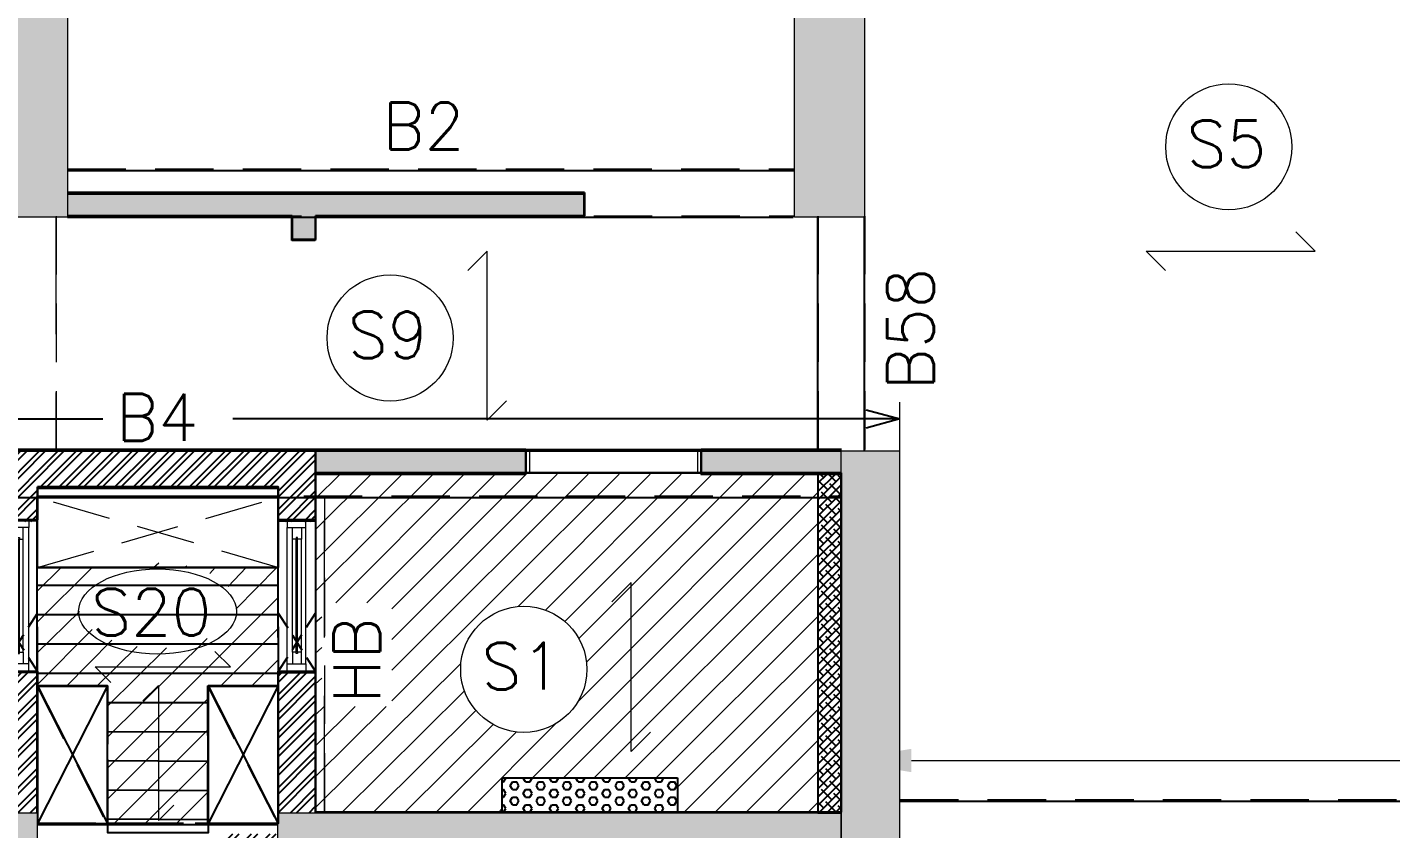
# Model space of a CAD drawing. Header units: millimetres. Extents: x 1181448 to 1317632, y -5734806 to -5633961.
# Drawn here: x 1287948 to 1293780, y -5698325 to -5694894 of the extents above; entities that cross this region are included whole.
import ezdxf

# ---------------------------------------------------------------- set-up
doc = ezdxf.new("R2010")
doc.units = ezdxf.units.MM
doc.header["$LTSCALE"] = 1000
doc.header["$MEASUREMENT"] = 0
for name, pattern in [('1', [0]), ('2BHK-A - BACK$0$HIDDEN', [0.375, 0.25, -0.125]), ('AUDIT_D_120904163729-0', [0]), ('HIDDEN', [0.375, 0.25, -0.125]), ('T 10_TYPICAL ELEVATION$0$AUDIT_D_120904163729-0', [0]), ('T8(T9 IS SIMILAR)$0$$0$HIDDEN', [0.375, 0.25, -0.125]), ('T8(T9 IS SIMILAR)$0$HIDDEN', [0.375, 0.25, -0.125])]:
    doc.linetypes.add(name, pattern=pattern)
doc.layers.get('0').update_dxf_attribs({"linetype": 'AUDIT_D_120904163729-0'})
for name, color, linetype in [('100 MM THK. NON-STRUCTURAL WALL', 134, 'Continuous'), ('100 MM THK. NON-STRUCTURAL WALL FOR LEDGE WALL BELOW WASHBASIN COUNTER', 47, 'Continuous'), ('150 MM THK. BLOCK WORK.', 223, 'Continuous'), ('2BHK-A - BACK$0$A-TOI SUNK 50MM', 8, 'Continuous'), ('2BHK-A - BACK$0$CUT-OUT', 49, 'Continuous'), ('2BHK-A - BACK$0$LEDGE WALL', 5, 'Continuous'), ('A_dim', 1, 'Continuous'), ('S-BEAM', 20, 'Continuous'), ('SCPL-BEAMS NO.', 7, 'Continuous'), ('T 10_TYPICAL ELEVATION$0$A-WALL-FEATURES', 6, 'T 10_TYPICAL ELEVATION$0$AUDIT_D_120904163729-0'), ('T8(T9 IS SIMILAR)$0$S-BEAM', 20, 'T8(T9 IS SIMILAR)$0$$0$HIDDEN'), ('TYPICAL FLOOR ARCH', 251, 'AUDIT_D_120904163729-0')]:
    doc.layers.add(name, color=color, linetype=linetype)
for name, color, linetype, lineweight in [('160 THK. STRUCT WALL', 7, 'Continuous', 15), ('2BHK-A - BACK$0$a-TOI-fixtures', 251, 'Continuous', 0), ('2BHK-A - BACK$0$A-WALL- 160', 6, 'Continuous', 30), ('2BHK-A - BACK$0$Ventilator', 5, 'Continuous', 0), ('S-CUTOUT', 8, 'Continuous', 15), ('S-HATCH', 8, 'Continuous', 9), ('SCPL BEAM', 20, 'Continuous', 13), ('SCPL_DIM', 9, 'Continuous', 5), ('SCPL_SLAB MARK', 72, 'Continuous', 20), ('T8(T9 IS SIMILAR)$0$SCPL BEAM', 191, 'T8(T9 IS SIMILAR)$0$$0$HIDDEN', 13)]:
    doc.layers.add(name, color=color, linetype=linetype, lineweight=lineweight)
doc.layers.add('160MM THK.NON-STRUCTURAL WALLS', color=7, linetype='Continuous', true_color=0xea7b62)
doc.layers.add('WALL - 0.16 thk STRUCTURAL', color=7, linetype='1', true_color=0x24ffc8)
doc.styles.add('ROMANS', font='romans.shx', dxfattribs={"width": 0.85})
doc.styles.add('SCPL', font='romans.shx')
doc.dimstyles.new('SCPL', dxfattribs={"dimscale": 0, "dimtxt": 300, "dimasz": 300, "dimexe": 100, "dimexo": 200, "dimgap": 150, "dimtad": 0, "dimdec": 0, "dimzin": 1, "dimdsep": 46, "dimtxsty": 'SCPL', "dimcen": 150, "dimclrd": 1, "dimclre": 2, "dimclrt": 5, "dimadec": 3, "dimazin": 0, "dimtfac": 1, "dimtdec": 0, "dimtofl": 0, "dimtmove": 2, "dimatfit": 3, "dimfxl": 0, "dimtolj": 1, "dimtzin": 0, "dimlwd": 15, "dimlwe": 13, "dimarcsym": 0})
doc.dimstyles.new('SCPL-DIM-150', dxfattribs={"dimscale": 100, "dimtxt": 2.25, "dimasz": 1.45, "dimexe": 1, "dimexo": 1, "dimgap": 1, "dimtad": 1, "dimdec": 0, "dimzin": 0, "dimdsep": 46, "dimtxsty": 'ROMANS', "dimblk": 'OPEN30', "dimcen": 0.09, "dimclrd": 256, "dimclre": 256, "dimclrt": 7, "dimadec": 0, "dimazin": 0, "dimtfac": 1, "dimtdec": 0, "dimtofl": 0, "dimtmove": 0, "dimatfit": 3, "dimldrblk": 'OPEN30', "dimfxl": 1, "dimtolj": 1, "dimtzin": 0, "dimarcsym": 0})
pattern_1 = [(45.00000000000001, (-1203933.583910257, 5720355.632470995), (-39.77475644174329, 39.7747564417433), []), (45.00000000000001, (-1203907.067405999, 5720355.632470995), (-39.77475644174329, 39.7747564417433), [])]
pattern_2 = [(45, (206689697.0589429, 159341505.5749756), (-66.29126073623883, 66.29126073623884), [])]

# ---------------------------------------------------------------- blocks, each defined once
blk = doc.blocks.new('2BHK-A - BACK$0$V1')
at = {"layer": '2BHK-A - BACK$0$Ventilator'}
for p, q in [((1139453.9029181, -5700057.068097493), (1140103.9029181, -5700057.068097493)), ((1139453.9029181, -5700217.068097493), (1140103.9029181, -5700217.068097493))]:
    blk.add_line(p, q, dxfattribs=at)
at = {"layer": '2BHK-A - BACK$0$Ventilator', "color": 8}
for p, q in [((1139486.9029181, -5700094.568097493), (1140070.9029181, -5700094.568097493)), ((1139536.9029181, -5700118.318097493), (1140020.9029181, -5700118.318097493)), ((1139486.9029181, -5700174.568097493), (1140070.9029181, -5700174.568097493)), ((1139536.9029181, -5700155.818097493), (1140020.9029181, -5700155.818097493))]:
    blk.add_line(p, q, dxfattribs=at)
at = {"layer": '2BHK-A - BACK$0$Ventilator', "color": 5}
for p, q in [((1139536.9029181, -5700134.068097493), (1140020.9029181, -5700134.068097493)), ((1139536.9029181, -5700140.068097493), (1140020.9029181, -5700140.068097493))]:
    blk.add_line(p, q, dxfattribs=at)
at = {"layer": '2BHK-A - BACK$0$Ventilator', "color": 4}
for points in [[(1139453.9029181, -5700094.568097493), (1139486.9029181, -5700094.568097493), (1139486.9029181, -5700174.568097493), (1139453.9029181, -5700174.568097493)], [(1139536.9029181, -5700134.068097493), (1139536.9029181, -5700118.318097493), (1139486.9029181, -5700118.318097493), (1139486.9029181, -5700155.818097493), (1139536.9029181, -5700155.818097493), (1139536.9029181, -5700140.068097493), (1139530.9029181, -5700140.068097493), (1139530.9029181, -5700134.068097493)], [(1140020.9029181, -5700134.068097493), (1140020.9029181, -5700118.318097493), (1140070.9029181, -5700118.318097493), (1140070.9029181, -5700155.818097493), (1140020.9029181, -5700155.818097493), (1140020.9029181, -5700140.068097493), (1140026.9029181, -5700140.068097493), (1140026.9029181, -5700134.068097493)], [(1140103.9029181, -5700094.568097493), (1140070.9029181, -5700094.568097493), (1140070.9029181, -5700174.568097493), (1140103.9029181, -5700174.568097493)]]:
    blk.add_lwpolyline(points, close=True, dxfattribs=at)
blk = doc.blocks.new('GGS')
at = {"layer": '2BHK-A - BACK$0$CUT-OUT', "linetype": 'ByBlock'}
h = blk.add_hatch(dxfattribs=at)
h.set_pattern_fill('ANSI31', color=8, scale=1000, angle=135)
h.set_pattern_definition([(180, (-207774032.036375, -153589283.0669458), (-2.131628207280301e-14, -125), [])])
h.paths.add_polyline_path([(-206574781.418387, -159296087.628089), (-206573751.5159136, -159296087.628089), (-206573750.5406404, -159296593.5370056), (-206574049.7394301, -159296593.5370056), (-206574049.7394305, -159297223.1114444), (-206574479.6424771, -159297223.1114444), (-206574480.4436105, -159296593.5370027), (-206574779.6424879, -159296593.5370056)])
at = {"color": 8, "linetype": '2BHK-A - BACK$0$HIDDEN', "ltscale": 0.3}
for p, q in [((-206574939.8621635, -159296282.9310749, 0.6104387995018037), (-206574779.8621635, -159296532.9310749)), ((-206574939.8621635, -159296533.0330442), (-206574779.8621635, -159296282.9310749, 0.6104387995018037)), ((-206573749.9596901, -159296282.9310749, 0.6104387995018037), (-206573589.9596901, -159296532.9310749)), ((-206573749.9596901, -159296533.0330442), (-206573589.9596901, -159296282.9310749, 0.6104387995018037))]:
    blk.add_line(p, q, dxfattribs=at)
at = {"layer": '2BHK-A - BACK$0$A-TOI SUNK 50MM', "color": 8}
for p, q in [((-206572690.2324275, -159295582.9305844), (-206571940.2324275, -159295582.9305844)), ((-206572690.2324275, -159295682.9305844), (-206571940.2324275, -159295682.9305844))]:
    blk.add_line(p, q, dxfattribs=at)
blk.add_lwpolyline([(-206571340.2093242, -159295682.9305844), (-206573589.9596901, -159295682.9305844), (-206573589.9596901, -159297133.3812493), (-206571339.7718751, -159297133.3812493)], close=True, dxfattribs=at)
at = {"layer": '2BHK-A - BACK$0$a-TOI-fixtures', "color": 8, "elevation": 0.6104387995018037}
for points in [[(-206572690.2324275, -159295682.9305844), (-206572690.2324275, -159295582.9305844), (-206572675.2324275, -159295582.9305844), (-206572675.2324275, -159295682.9305844)], [(-206571955.2324275, -159295682.9305844), (-206571955.2324275, -159295582.9305844), (-206571940.2324275, -159295582.9305844), (-206571940.2324275, -159295682.9305844)]]:
    blk.add_lwpolyline(points, close=True, dxfattribs=at)
at = {"layer": '2BHK-A - BACK$0$A-WALL- 160', "color": 8, "linetype": 'ByBlock'}
for p, q in [((-206574649.4225277, -159294482.9311752), (-206572439.8762209, -159294482.9305844)), ((-206572439.8762209, -159294582.9305844), (-206572439.8762209, -159294482.9305844)), ((-206574649.4213476, -159294582.9311752), (-206573689.9596901, -159294582.9305844)), ((-206573689.9596901, -159294682.9305844), (-206573689.9596901, -159294582.9305844)), ((-206573589.9596901, -159294582.9305844), (-206572439.8762209, -159294582.9305844)), ((-206573589.9596901, -159294582.9305844), (-206573589.9596901, -159294682.9305844)), ((-206573589.9596901, -159294682.9305844), (-206573689.9596901, -159294682.9305844)), ((-206574939.8621635, -159295582.9305844), (-206573589.9596901, -159295582.9305844)), ((-206573749.9596901, -159295582.9305844), (-206572690.2324275, -159295582.9305844)), ((-206573589.9596901, -159295582.9305844), (-206573589.9596901, -159295882.9310749)), ((-206572690.2324275, -159295582.9305844), (-206572690.2324275, -159295682.9305844)), ((-206571940.2324275, -159295582.9305844), (-206571340.2091304, -159295582.9305844)), ((-206571940.2324275, -159295582.9305844), (-206571940.2324275, -159295682.9305844)), ((-206573589.9596901, -159295682.9305844), (-206572690.2324275, -159295682.9305844)), ((-206571940.2324275, -159295682.9305844), (-206571340.2106813, -159295682.9305844)), ((-206574779.8621635, -159295742.9305844), (-206574779.8621635, -159295882.9310749)), ((-206574779.8621635, -159295742.9305844), (-206573749.9596901, -159295742.9305844)), ((-206573749.9596901, -159295742.9305844), (-206573749.9596901, -159295882.9310749)), ((-206574779.8621635, -159295882.9310749), (-206574939.8621635, -159295882.9310749)), ((-206573749.9596901, -159295882.9310749), (-206573589.9596901, -159295882.9310749)), ((-206574779.8621635, -159296532.9310749), (-206574939.8621635, -159296532.9310749)), ((-206574779.8621635, -159296532.9310749), (-206574779.8615786, -159297132.9006745)), ((-206573749.9596901, -159296532.9310749), (-206573589.9596901, -159296532.9310749)), ((-206573749.9596901, -159296532.9310749), (-206573749.9591052, -159297132.9827732)), ((-206573589.9596901, -159296532.9310749), (-206573589.9591052, -159297132.9798238))]:
    blk.add_line(p, q, dxfattribs=at)
at = {"layer": '2BHK-A - BACK$0$CUT-OUT', "color": 8}
for p, q in [((-206574779.6425833, -159295782.4852803), (-206573749.7400144, -159295782.4877656)), ((-206574049.6547612, -159297182.9301992, 1.294489900648925), (-206573749.9917158, -159297182.9301992))]:
    blk.add_line(p, q, dxfattribs=at)
blk.add_lwpolyline([(-206574779.8621635, -159295742.9305845), (-206573749.7400144, -159295742.9305845), (-206573749.9855229, -159296087.628089), (-206574780.107672, -159296087.628089)], close=True, dxfattribs=at)
at = {"layer": '2BHK-A - BACK$0$CUT-OUT', "color": 8, "elevation": 0.6472449503244625}
for points in [[(-206574781.418387, -159296087.628089), (-206573751.5159136, -159296087.628089), (-206573750.5406404, -159296593.5370056), (-206574049.7394301, -159296593.5370056), (-206574049.7394305, -159297223.1114444), (-206574479.6424771, -159297223.1114444), (-206574480.4436105, -159296593.5370027), (-206574779.6424879, -159296593.5370056)], [(-206574480.4436105, -159296593.5370056), (-206574779.6424879, -159296593.5370056), (-206574779.6424879, -159297182.9301992), (-206574480.4436105, -159297182.9301992)], [(-206574049.7594982, -159296593.5382055), (-206573749.9591052, -159296593.5382055), (-206573749.9591052, -159297182.9301992), (-206574049.7594982, -159297182.9301992)]]:
    blk.add_lwpolyline(points, close=True, dxfattribs=at)
at = {"layer": '2BHK-A - BACK$0$CUT-OUT', "color": 8}
for points, elevation in [([(-206574480.4436122, -159296593.5370065), (-206574779.8941893, -159297182.9301992)], 0.6472449503244625), ([(-206574779.6424879, -159296593.5368916), (-206574480.5282916, -159297182.9301992)], 0.6472449503244625), ([(-206574049.7394406, -159296593.5367321), (-206573750.6252444, -159297182.9301992)], 1.294489900648925), ([(-206573750.540565, -159296593.5368469), (-206574049.6547612, -159297182.9301992)], 1.294489900648925)]:
    blk.add_lwpolyline(points, dxfattribs=dict(at, elevation=elevation))
at = {"layer": '2BHK-A - BACK$0$LEDGE WALL', "color": 8, "linetype": '2BHK-A - BACK$0$HIDDEN', "ltscale": 0.5}
blk.add_line((-206571439.7718751, -159297133.3812493), (-206571439.7718751, -159295682.9305844), dxfattribs=at)
at = {"layer": 'T8(T9 IS SIMILAR)$0$S-BEAM', "color": 8}
for p, q in [((-206574651.8464488, -159294383.1325487), (-206571540.4877428, -159294383.1484384)), ((-206574650.3601025, -159294583.1325487), (-206571545.3488787, -159294583.1318479, -0.5074626234732182)), ((-206571440.2517975, -159295582.4940005, 0.07161335200005503), (-206571440.2532894, -159294583.1039887)), ((-206571240.2517975, -159295582.4937036, 0.07161335200005503), (-206571240.2532894, -159294583.1036919)), ((-206577390.3214488, -159295582.4789803), (-206571340.8216736, -159295582.4926844)), ((-206577390.3219315, -159295782.4789803), (-206571340.8247754, -159295782.4935786)), ((-206574779.6424879, -159296087.628089), (-206573750.450707, -159296087.628089)), ((-206574779.6424879, -159296593.5370065, 0.6472449503244626), (-206574480.4436105, -159296593.5370065, 0.6472449503244626)), ((-206574480.4436105, -159296593.5370065), (-206574480.4436105, -159297182.2245755)), ((-206574050.541137, -159297182.2245755), (-206574050.541137, -159296593.5370065)), ((-206574050.541137, -159296593.5370065, 0.6472449503244626), (-206573750.450707, -159296593.5370065, 0.6472449503244626)), ((-206571090.5122406, -159297082.2233231), (-206564429.5919375, -159297082.2233231)), ((-206574780.346611, -159297182.2251793), (-206573750.5726359, -159297182.2231061)), ((-206574480.4436105, -159297182.2245755), (-206574050.541137, -159297182.2245755))]:
    blk.add_line(p, q, dxfattribs=at)
at = {"layer": 'T8(T9 IS SIMILAR)$0$SCPL BEAM', "color": 8, "linetype": 'T8(T9 IS SIMILAR)$0$HIDDEN'}
for p, q in [((-206574700.3626368, -159294583.1091161, -0.09401440865975698), (-206574700.3641205, -159295582.7633187, -0.09401440865975698)), ((-206574780.4747066, -159297132.1685789), (-206574780.3518757, -159295782.4855587)), ((-206573750.4535775, -159297132.2506763), (-206573750.4501755, -159295782.4881546)), ((-206573550.4535775, -159297132.2511804), (-206573550.4501755, -159295782.4886587))]:
    blk.add_line(p, q, dxfattribs=at)
at = {"layer": '2BHK-A - BACK$0$A-WALL- 160', "color": 8, "linetype": 'ByBlock', "xscale": -1, "rotation": 270}
blk.add_blockref('2BHK-A - BACK$0$V1', (-200874722.794066, -160435986.833993), dxfattribs=at)
at = {"layer": '2BHK-A - BACK$0$A-WALL- 160', "color": 8, "linetype": 'ByBlock', "rotation": 90}
blk.add_blockref('2BHK-A - BACK$0$V1', (-212273807.0277876, -160435986.833993), dxfattribs=at)
blk = doc.blocks.new('A$C5F94338C')
at = {"layer": 'WALL - 0.16 thk STRUCTURAL', "true_color": 0x1f57ff}
h = blk.add_hatch(color=160, dxfattribs=at)
h.dxf.hatch_style = 1
h.paths.add_polyline_path([(14550.04811721062, 21710.00055604056), (14300.04814829445, 21710.00003652647), (14300.04814829445, 25919.51431696489), (14550.04814829445, 25919.51431696489)])
at = {"layer": 'WALL - 0.16 thk STRUCTURAL'}
h = blk.add_hatch(color=256, dxfattribs=at)
h.dxf.hatch_style = 1
h.paths.add_polyline_path([(17960.0481449475, 21710.00003652647), (17659.99154461524, 21709.99951689318), (17660.01304240129, 25919.49976431206), (17960.01304240129, 25919.49976431206)])
at = {"layer": 'WALL - 0.16 thk STRUCTURAL', "true_color": 0x1f57ff}
h = blk.add_hatch(color=160, dxfattribs=at)
h.dxf.hatch_style = 1
h.paths.add_polyline_path([(18109.468974452, 18910.03457503393), (17859.41237411974, 18910.03405551985), (17859.44028536556, 20709.73863225058), (18109.44028542517, 20709.73863225058)])
h = blk.add_hatch(color=160, dxfattribs=at)
h.dxf.hatch_style = 1
h.paths.add_polyline_path([(14420.17484441958, 19160.02363448218), (14420.17536393367, 18909.96703403071), (11810.17546549998, 18909.99310152605), (11810.17546549998, 19159.99310164526)])
h = blk.add_hatch(color=160, dxfattribs=at)
h.dxf.hatch_style = 1
h.paths.add_polyline_path([(17859.41625095485, 19160.01016839221), (17859.41237328527, 18909.95268880203), (15449.68972576736, 18909.98063902929), (15449.68972576736, 19159.98063891008)])
at = {"layer": '160 THK. STRUCT WALL'}
for points in [[(14550.04811721062, 21710.00055604056), (14300.04814829445, 21710.00003652647), (14300.04814829445, 25919.51431696489), (14550.04814829445, 25919.51431696489)], [(17960.0481449475, 21710.00003652647), (17659.99154461524, 21709.99951689318), (17660.01304240129, 25919.49976431206), (17960.01304240129, 25919.49976431206)], [(18109.468974452, 18910.03457503393), (17859.41237411974, 18910.03405551985), (17859.44028536556, 20709.73863225058), (18109.44028542517, 20709.73863225058)], [(14420.17484441958, 19160.02363448218), (14420.17536393367, 18909.96703403071), (11810.17546549998, 18909.99310152605), (11810.17546549998, 19159.99310164526)], [(17859.41625095485, 19160.01016839221), (17859.41237328527, 18909.95268880203), (15449.68972576736, 18909.98063902929), (15449.68972576736, 19159.98063891008)]]:
    blk.add_lwpolyline(points, close=True, dxfattribs=at)
blk = doc.blocks.new('HS')
at = {"linetype": 'Continuous'}
for p, q in [((9.277298414872346, 0), (7.155978071313255, 2.121320343559318)), ((-9.277298414872346, 0), (9.277298414872346, 0)), ((-9.277298414872346, 0), (-7.155978071312347, -2.121320343559318))]:
    blk.add_line(p, q, dxfattribs=at)
blk = doc.blocks.new('One WAy')
at = {"xscale": -38.94666666665216, "yscale": 38.94666666665216, "zscale": 38.94666666665216, "rotation": 270}
blk.add_blockref('HS', (0, 0), dxfattribs=at)
blk = doc.blocks.new('*D111')
at = {"layer": 'T 10_TYPICAL ELEVATION$0$A-WALL-FEATURES', "color": 1, "lineweight": 15, "transparency": 16777216}
for p, q in [((-206690638.6278394, -159328776.0210487), (-206688538.5632933, -159328776.0210487)), ((-206684078.549582, -159328776.0210487), (-206687638.5632933, -159328776.0210487))]:
    blk.add_line(p, q, dxfattribs=at)
at = {"layer": 'T 10_TYPICAL ELEVATION$0$A-WALL-FEATURES', "color": 2, "lineweight": 13, "transparency": 16777216}
for p, q in [((-206690938.6278394, -159328925.9110802), (-206690938.6278394, -159328876.0210487)), ((-206683778.549582, -159328926.0376376), (-206683778.549582, -159328876.0210487))]:
    blk.add_line(p, q, dxfattribs=at)
at = {"layer": 'T 10_TYPICAL ELEVATION$0$A-WALL-FEATURES', "color": 1, "transparency": 16777216}
for points in [[(-206690638.6278394, -159328726.0210487), (-206690638.6278394, -159328826.0210487), (-206690938.6278394, -159328776.0210487)], [(-206684078.549582, -159328726.0210487), (-206684078.549582, -159328826.0210487), (-206683778.549582, -159328776.0210487)]]:
    blk.add_solid(points, dxfattribs=at)
at = {"layer": 'T 10_TYPICAL ELEVATION$0$A-WALL-FEATURES', "color": 5, "transparency": 16777216, "insert": (-206688088.5632933, -159328776.0210487), "char_height": 300, "attachment_point": 5, "style": 'SCPL'}
blk.add_mtext('\\A1;  ', dxfattribs=at)
blk = doc.blocks.new('_Open30')
at = {"color": 0, "linetype": 'ByBlock', "lineweight": -2}
for p, q in [((-1, 0.26794919), (0, 0)), ((0, 0), (-1, -0.26794919)), ((0, 0), (-1, 0))]:
    blk.add_line(p, q, dxfattribs=at)
blk = doc.blocks.new('A$C73fda794')
at = {"layer": '100 MM THK. NON-STRUCTURAL WALL', "linetype": 'ByBlock'}
h = blk.add_hatch(dxfattribs=at)
h.set_pattern_fill('ZIGZAG', color=256, scale=250)
h.set_pattern_definition([(9.213864076586625e-15, (-1203933.803585917, 5720356.083135813), (31.25, 31.25), [31.25, -31.25]), (90, (-1203902.553585917, 5720356.083135813), (-31.25, 31.25), [31.25, -31.25])])
h.paths.add_polyline_path([(-7291.435375720263, 14055.76883235574), (-5591.409698784351, 14055.76883235574), (-5591.409698784351, 13955.76883235574), (-7291.435375720263, 13955.76883235574)])
h.paths.add_polyline_path([(-4550.968882858753, 15055.7682415545), (-4550.968909591436, 15155.7682415545), (-2341.423756122589, 15155.76883235574), (-2341.423756152391, 15055.76857256889), (-3491.507225364447, 15055.76883235574), (-3491.507225364447, 14955.76883235574), (-3591.507225364447, 14955.76883235574), (-3591.507286936045, 15055.76883235574)])
h.paths.add_polyline_path([(-3491.507225364447, 13955.76883235574), (-2591.779962807894, 13955.76883235574), (-2591.779962807894, 14055.76883235574), (-3491.507225364447, 14055.76883235574)])
h.paths.add_polyline_path([(-1841.779962807894, 14055.76883235574), (-1241.758216559887, 14055.76883235574), (-1241.758216559887, 13955.76883235574), (-1841.779962807894, 13955.76883235574)])
h.paths.add_polyline_path([(958.5177749097347, 11606.08346825838), (1058.517774909735, 11606.08346825838), (1058.517774909735, 12355.76963078976), (958.5177749097347, 12355.76963078976)])
h.paths.add_polyline_path([(958.5177749097347, 10706.08346825838), (1058.517774909735, 10706.08346825838), (1058.517774909735, 9806.174300342798), (958.5177749097347, 9806.174300342798)])
h.paths.add_polyline_path([(-3791.573993712664, 11755.08346825838), (-3676.539758980274, 11755.08354911208), (-3676.505422621965, 11655.08347386122), (-3891.608626008034, 11655.08346825838), (-3891.572514683008, 12255.76846954226), (-3791.57251483202, 12255.76996871829)])
h.paths.add_polyline_path([(-1141.514835774899, 19165.76883235574), (-506.482225060463, 19165.76883235574), (-506.482225060463, 19265.76883235574), (-1141.514835774899, 19265.76883235574)])
at = {"layer": '100 MM THK. NON-STRUCTURAL WALL FOR LEDGE WALL BELOW WASHBASIN COUNTER'}
h = blk.add_hatch(dxfattribs=at)
h.set_pattern_fill('ANSI38', color=256, scale=200)
h.set_pattern_definition([(45, (-19851.51455706358, -9013.513251274824), (-17.67766952966369, 17.67766952966369), []), (135, (-19851.51455706358, -9013.513251274824), (-53.03300858899106, 17.67766952966369), [62.5, -37.5])])
h.paths.add_polyline_path([(-1241.758216559887, 13955.76883235574), (-1341.319410353899, 13955.76883235574), (-1341.319410353899, 12505.31816753745), (-1241.758216559887, 12505.31816753745)])
at = {"layer": '150 MM THK. BLOCK WORK.', "linetype": 'ByBlock'}
h = blk.add_hatch(dxfattribs=at)
h.set_pattern_fill('HEX', color=256, scale=150)
h.set_pattern_definition([(9.213864076586625e-15, (-1203933.583910257, 5720355.632470995), (0, 32.47595264191645), [18.75, -37.5]), (119.9999999999999, (-1203933.583910257, 5720355.632470995), (-28.125, -16.23797632095822), [18.74999999999994, -37.49999999999988]), (59.99999999999999, (-1203914.833910257, 5720355.632470995), (-28.125, 16.23797632095823), [18.75, -37.5])])
h.paths.add_polyline_path([(-2141.507836699486, 12505.32021927834), (-1941.508090853691, 12505.31611579657), (-1941.5063598454, 12656.05359977484), (-2691.506638973951, 12656.05352059007), (-2691.506641894579, 12505.76423600316), (-2141.507848680019, 12505.76667782664)])
at = {"layer": '160MM THK.NON-STRUCTURAL WALLS', "linetype": 'ByBlock'}
h = blk.add_hatch(dxfattribs=at)
h.set_pattern_fill('ANSI32', color=256, scale=150)
h.set_pattern_definition([(45.00000000000001, (-1203933.616520941, 5720353.082844198), (-39.77475644174329, 39.7747564417433), []), (45.00000000000001, (-1203907.100016683, 5720353.082844198), (-39.77475644174329, 39.7747564417433), [])])
h.paths.add_polyline_path([(-3651.539251118898, 12255.76921761036), (-3891.605125367641, 12256.06813716888), (-3891.605125367641, 12416.06813716888), (-3651.539251118898, 12416.06813716888)])
h.paths.add_polyline_path([(-4841.442309498787, 13753.21871513128), (-4841.442309498787, 14053.2192055285), (-3491.53983604908, 14053.2192055285), (-3491.53983604908, 13753.21871513128), (-3651.53983604908, 13753.21871513128), (-3651.53983604908, 13893.2192055285), (-4681.442309498787, 13893.2192055285), (-4681.442309498787, 13753.21871513128)])
h = blk.add_hatch(dxfattribs=at)
h.set_pattern_fill('ANSI32', color=256, scale=150)
h.set_pattern_definition(pattern_1)
h.paths.add_polyline_path([(-4681.409698784351, 13105.76834192872), (-4841.409698784351, 13105.76834192872), (-4841.409698784351, 12505.76921761036), (-4681.409698784351, 12505.76921761036)])
h = blk.add_hatch(dxfattribs=at)
h.set_pattern_fill('ANSI32', color=256, scale=150)
h.set_pattern_definition(pattern_1)
h.paths.add_polyline_path([(-3651.507225364447, 13105.76834192872), (-3491.50664049387, 13105.76834192872), (-3491.50664049387, 12505.76921761036), (-3651.507225364447, 12505.76921761036)])
at = {"layer": 'S-HATCH'}
h = blk.add_hatch(dxfattribs=at)
h.set_pattern_fill('ANSI31', color=256, scale=750)
h.set_pattern_definition(pattern_2)
edge = h.paths.add_edge_path(flags=16)
edge.add_arc((-2599.699093431234, 13119.97743552923), 269.8868610858917, 0, 360)
h.paths.add_polyline_path([(-2802.081900686026, 12983.38281616569), (-2435.415234029293, 12983.38281616569), (-2435.415234029293, 13283.38281616569), (-2802.081900686026, 13283.38281616569)], flags=0)
h.paths.add_polyline_path([(-3164.084828436375, 12961.01122778654), (-3164.084828436375, 13403.8683706522), (-3464.084828436375, 13403.8683706522), (-3464.084828436375, 12961.01122778654)], flags=16)
h.paths.add_polyline_path([(-1941.505846649408, 12656.05359977484), (-1941.508594721556, 12505.82603052258), (-1341.319410383701, 12505.57209903002), (-1341.319410324097, 13955.51490086317), (-3491.507225304842, 13955.51490083337), (-3491.507225364447, 12505.57209900022), (-2691.506640434265, 12505.82603052258), (-2691.506640434265, 12656.05352056026)])
h = blk.add_hatch(dxfattribs=at)
h.set_pattern_fill('ANSI31', color=256, scale=750)
h.set_pattern_definition(pattern_2)
h.paths.add_polyline_path([(-3951.132125467062, 13045.16121125221), (-3651.681548446417, 13045.16121125221), (-3651.507166624069, 13045.50453594327), (-3651.507225364447, 13105.76834192872), (-3651.723737716675, 13555.76614698768), (-4681.193186402321, 13555.76602685452), (-4681.409698784351, 13755.76834192872), (-4681.412737518549, 13105.76834192872), (-4681.409698784351, 13105.76834192872), (-4681.409639686346, 13045.16241031885), (-4381.991147518158, 13045.16241031885), (-4381.991147518158, 12455.74835023284), (-3951.132125467062, 12455.74921768904)])
h.paths.add_polyline_path([(-4011.7548584342, 13231.14500510693), (-4026.208023577929, 13227.35024303198), (-4040.978887856007, 13223.93148171902), (-4056.033988714218, 13220.896466434), (-4071.339222252369, 13218.25207167864), (-4086.859916239977, 13216.00428798795), (-4102.560911625624, 13214.15820780396), (-4118.406643360853, 13212.71801236272), (-4134.36121314764, 13211.6869648695), (-4150.388476610184, 13211.06740066409), (-4166.452132225037, 13210.86072310805), (-4182.515786468983, 13211.06740060449), (-4198.543052732944, 13211.6869648695), (-4214.497621119022, 13212.71801254153), (-4230.343352556229, 13214.15820780396), (-4246.044349074364, 13216.00428810716), (-4261.565042704344, 13218.25207161903), (-4276.87027695775, 13220.8964663744), (-4291.925376832485, 13223.93148171902), (-4306.696240872145, 13227.35024261475), (-4321.149405837059, 13231.14500513673), (-4335.252131015062, 13235.30717104673), (-4348.972470194101, 13239.82731366158), (-4362.279344677925, 13244.69519305229), (-4375.142605304718, 13249.89978024364), (-4387.533115595579, 13255.42928776145), (-4399.422805398703, 13261.27118787169), (-4410.784742683172, 13267.41224578023), (-4421.593187749386, 13273.83855256438), (-4431.823655903339, 13280.53554850817), (-4441.452973097563, 13287.48806470633), (-4450.459324628115, 13294.68034893274), (-4458.822307765484, 13302.09611010551), (-4466.522979050875, 13309.71854913235), (-4473.54389333725, 13317.53039953113), (-4479.869145601988, 13325.51396167278), (-4485.484408199787, 13333.65115359426), (-4490.376959532499, 13341.92353960872), (-4494.535716563463, 13350.31238177419), (-4497.951259374619, 13358.79867616296), (-4500.615849941969, 13367.36319905519), (-4502.523452311754, 13375.98654779792), (-4503.669744879007, 13384.64918857813), (-4504.052131205797, 13393.331497401), (-4503.66974490881, 13402.01380684972), (-4502.523452311754, 13410.67644715309), (-4500.61584982276, 13419.29979678988), (-4497.951259374619, 13427.86431890726), (-4494.535716831684, 13436.35061311722), (-4490.376959174871, 13444.73945558071), (-4485.484407663345, 13453.01184225082), (-4479.869145303965, 13461.1490341723), (-4473.543892800808, 13469.13259717822), (-4466.522979199886, 13476.94444569945), (-4458.822307795286, 13484.5668849051), (-4450.459324270487, 13491.98264628649), (-4441.452973216772, 13499.17493101954), (-4431.823656469584, 13506.12744656205), (-4421.593187510967, 13512.82444325089), (-4410.784742772579, 13519.25074952841), (-4399.422806113958, 13525.3918081522), (-4387.533116042614, 13531.23370748758), (-4375.142605543137, 13536.76321473718), (-4362.279344260693, 13541.96780273318), (-4348.972472518682, 13546.83568120003), (-4335.252132326365, 13551.35582378507), (-4321.14940688014, 13555.51799017191), (-4306.696240633726, 13559.31275233626), (-4291.925377160311, 13562.73151344061), (-4276.870276868343, 13565.76652908325), (-4261.565042197704, 13568.41092395782), (-4246.044347584248, 13570.65870752931), (-4230.343352168798, 13572.50478771329), (-4214.497622698545, 13573.94498276711), (-4198.543052762747, 13574.97603049874), (-4182.515787392855, 13575.59559479356), (-4166.45213124156, 13575.80227226019), (-4150.388476938009, 13575.59559476376), (-4134.361212074757, 13574.97603043914), (-4118.406643688679, 13573.94498282671), (-4102.560913652182, 13572.50478777289), (-4086.859916746616, 13570.65870720148), (-4071.339222162962, 13568.4109236598), (-4056.033987641335, 13565.76652896404), (-4040.978888481855, 13562.73151364923), (-4026.208023667336, 13559.31275242567), (-4011.754858881235, 13555.51799064875), (-3997.652135133743, 13551.35582435131), (-3983.931793481112, 13546.83568152785), (-3970.624920487404, 13541.96780237556), (-3957.761659264565, 13536.76321518421), (-3945.371148884296, 13531.23370802402), (-3933.481459021568, 13525.39180856943), (-3922.11952316761, 13519.25074979663), (-3911.311077833176, 13512.82444271445), (-3901.080608427525, 13506.12744623423), (-3891.45129224658, 13499.17493155599), (-3882.444940984249, 13491.98264673352), (-3874.081957310438, 13484.56688475609), (-3866.381287157536, 13476.94444665313), (-3859.360372126102, 13469.13259682059), (-3853.035119712353, 13461.1490342021), (-3847.419857561588, 13453.01184231043), (-3842.527305871248, 13444.73945564032), (-3838.368548572063, 13436.35061368346), (-3834.95300540328, 13427.86431801319), (-3832.288415104151, 13419.29979643226), (-3830.38081279397, 13410.67644748092), (-3829.234520196915, 13402.01380652189), (-3828.852133899927, 13393.331497401), (-3829.234520167112, 13384.64918866754), (-3830.380812913179, 13375.98654738069), (-3832.288415312767, 13367.36319842935), (-3834.953005641699, 13358.79867637157), (-3838.368548631668, 13350.31238171458), (-3842.527306050062, 13341.92353981733), (-3847.419857531786, 13333.65115317702), (-3853.035119384527, 13325.51396182179), (-3859.360372036695, 13317.53039848804), (-3866.381286621094, 13309.71854904294), (-3874.081957250834, 13302.09611055255), (-3882.444941222668, 13294.68034887314), (-3891.451292335987, 13287.48806405067), (-3901.080608546734, 13280.53554883599), (-3911.311076998711, 13273.83855250478), (-3922.119522631168, 13267.41224578023), (-3933.481458902359, 13261.27118721604), (-3945.371149361134, 13255.42928761244), (-3957.761660218239, 13249.89978039265), (-3970.624920487404, 13244.69519284368), (-3983.931793361902, 13239.82731384039), (-3997.652132421732, 13235.30717161298)], flags=16)
h.paths.add_polyline_path([(-3857.214352935553, 13320.23904597759), (-3859.360371947289, 13317.53039866686), (-3866.381286472082, 13309.71854910254), (-3874.081957161427, 13302.09611067176), (-3882.444941043854, 13294.68034902215), (-3891.451291799545, 13287.48806446791), (-3901.080608844757, 13280.53554862738), (-3911.311076760292, 13273.83855262399), (-3922.119522571564, 13267.41224586964), (-3933.481458961964, 13261.27118733525), (-3945.371149003506, 13255.42928782105), (-3957.761659145355, 13249.8997810185), (-3970.624920189381, 13244.6951931119), (-3982.111514687538, 13240.49320262671), (-3857.21435290575, 13240.49320262671)], flags=0)
h.paths.add_polyline_path([(-4466.522979050875, 13309.71854957938), (-4471.500067204237, 13315.25632742047), (-4471.500067204237, 13240.49320262671), (-4350.792750269175, 13240.49320262671), (-4362.279344469309, 13244.69519305229), (-4375.142605662346, 13249.89978033304), (-4387.533114701509, 13255.42928683758), (-4399.42280626297, 13261.27118751407), (-4410.784743964672, 13267.41224637628), (-4421.593188554049, 13273.83855253458), (-4431.823655486107, 13280.53554829955), (-4441.452972143888, 13287.48806363344), (-4450.459324151278, 13294.68034899235), (-4458.822307705879, 13302.09611093998)], flags=0)
h.paths.add_polyline_path([(-3966.980412572622, 13540.49320265651), (-3957.761660277843, 13536.76321440935), (-3945.371149271727, 13531.23370796442), (-3933.481460690498, 13525.391808182), (-3922.119522124529, 13519.25074991584), (-3911.311077684164, 13512.8244433701), (-3901.080608218908, 13506.12744626403), (-3891.451291531324, 13499.17493078113), (-3882.444940567017, 13491.98264652491), (-3874.081956863403, 13484.56688529253), (-3866.38128721714, 13476.94444674253), (-3859.360371977091, 13469.13259655237), (-3857.214352875948, 13466.42394930124), (-3857.21435290575, 13540.49320262671)], flags=0)
h.paths.add_polyline_path([(-4375.142605096102, 13536.7632149756), (-4365.923852801323, 13540.49320265651), (-4471.500067204237, 13540.49320262671), (-4471.500067204237, 13471.40666803718), (-4466.522978901863, 13476.94444596767), (-4458.822307765484, 13484.5668849051), (-4450.459324359894, 13491.98264622688), (-4441.452972859144, 13499.17493131757), (-4431.823656052351, 13506.12744688988), (-4421.593187272549, 13512.82444342971), (-4410.784742683172, 13519.25074958801), (-4399.422806113958, 13525.39180800319), (-4387.533115595579, 13531.23370787501)], flags=0)
h.paths.add_polyline_path([(-4297.389579057693, 13561.46680760384), (-4294.538338512182, 13562.12673571706), (-4295.646058797836, 13561.91251158714)], flags=16)
h.paths.add_polyline_path([(-4035.514686882496, 13225.19618797302), (-4038.365926653147, 13224.53625965118), (-4037.258206307888, 13224.7504838109)], flags=0)
h.paths.add_polyline_path([(-4005.553376585245, 13232.97526136041), (-4008.589656203985, 13232.07915791869), (-4007.308594822884, 13232.40664148331)], flags=0)
h.paths.add_polyline_path([(-4066.848328262568, 13219.02799555659), (-4069.336200326681, 13218.59814801812), (-4068.45202589035, 13218.71785342693)], flags=0)
h.paths.add_polyline_path([(-3977.222140997648, 13242.28181803226), (-3980.289230167866, 13241.15982496738), (-3978.891622632742, 13241.61259353161)], flags=0)
h.paths.add_polyline_path([(-4099.290511697531, 13214.5427326858), (-4101.208225995302, 13214.31725299358), (-4100.589640110731, 13214.36684790254)], flags=0)
h.paths.add_polyline_path([(-3950.768132835627, 13253.02077850699), (-3953.733621627092, 13251.69737112522), (-3952.280960679054, 13252.27968153358)], flags=0)
h.paths.add_polyline_path([(-4132.577175438404, 13211.80225643516), (-4133.681933611631, 13211.73086258769), (-4133.361546099186, 13211.73936977983)], flags=0)
h.paths.add_polyline_path([(-3926.424327850342, 13265.0855243206), (-3929.176653683186, 13263.59790873528), (-3927.732884168625, 13264.30517563224)], flags=0)
h.paths.add_polyline_path([(-4199.22233080864, 13211.73086258769), (-4200.327088832855, 13211.80225643516), (-4199.542719006538, 13211.73936977983)], flags=0)
h.paths.add_polyline_path([(-3904.406438618898, 13278.3584176898), (-3906.854952484369, 13276.75558897853), (-3905.483804553747, 13277.57326376438)], flags=0)
h.paths.add_polyline_path([(-4231.696040838957, 13214.31725308299), (-4233.613753139973, 13214.54273238778), (-4232.314624994993, 13214.36684790254)], flags=0)
h.paths.add_polyline_path([(-3884.910298377275, 13292.71156585217), (-3886.986166387796, 13291.05382078886), (-3885.747992545366, 13291.95616695285)], flags=0)
h.paths.add_polyline_path([(-4263.568067371845, 13218.59814852476), (-4266.055937856436, 13219.02799540758), (-4264.452239215374, 13218.71785342693)], flags=0)
h.paths.add_polyline_path([(-3868.109618127346, 13308.00777584314), (-3869.76755079627, 13306.36668634415), (-3868.7155148983, 13307.31536999345)], flags=0)
h.paths.add_polyline_path([(-4294.538340210915, 13224.53625994921), (-4297.389581203461, 13225.19618833065), (-4295.646058797836, 13224.7504838109)], flags=0)
h.paths.add_polyline_path([(-3854.154054909945, 13324.10167178512), (-3855.375028043985, 13322.56059235334), (-3854.550403624773, 13323.5029553771)], flags=0)
h.paths.add_polyline_path([(-4324.314606457949, 13232.07915729284), (-4327.350886404514, 13232.97526085377), (-4325.595670282841, 13232.40664148331)], flags=0)
h.paths.add_polyline_path([(-3843.167602330446, 13340.84091889858), (-3843.962888240814, 13339.49623948336), (-3843.389076501131, 13340.36302781105)], flags=0)
h.paths.add_polyline_path([(-4352.615032196045, 13241.15982422233), (-4355.682124912739, 13242.28181859851), (-4354.012642472982, 13241.61259353161)], flags=0)
h.paths.add_polyline_path([(-3835.247264534235, 13358.06755802035), (-3835.664437502623, 13357.03104540706), (-3835.339023202658, 13357.73321554065)], flags=0)
h.paths.add_polyline_path([(-4379.170646250248, 13251.69737276435), (-4382.136134088039, 13253.02077904344), (-4380.62330442667, 13252.27968153358)], flags=0)
h.paths.add_polyline_path([(-3830.462030589581, 13375.61940145493), (-3830.594120413065, 13375.02228704095), (-3830.47777017951, 13375.44623419642)], flags=0)
h.paths.add_polyline_path([(-4403.727607816458, 13263.59790682793), (-4406.479937940836, 13265.08552503586), (-4405.171380937099, 13264.30517563224)], flags=0)
h.paths.add_polyline_path([(-3830.594120323658, 13411.64070886374), (-3830.462030529976, 13411.0435937047), (-3830.47777017951, 13411.21676120162)], flags=0)
h.paths.add_polyline_path([(-4426.049310177565, 13276.75558754802), (-4428.497826009989, 13278.35841757059), (-4427.420460551977, 13277.57326376438)], flags=0)
h.paths.add_polyline_path([(-3835.664438784122, 13429.6319527328), (-3835.247264504433, 13428.59543696046), (-3835.339023202658, 13428.9297798574)], flags=0)
h.paths.add_polyline_path([(-4445.918098598719, 13291.05382138491), (-4447.993966758251, 13292.71156582236), (-4447.156272560358, 13291.95616695285)], flags=0)
h.paths.add_polyline_path([(-3843.962889075279, 13447.16675651073), (-3843.167602211237, 13445.82207623124), (-3843.389076501131, 13446.29996758699)], flags=0)
h.paths.add_polyline_path([(-4463.136718422174, 13306.36668989062), (-4464.794647663832, 13308.00777611136), (-4464.188750207424, 13307.31536999345)], flags=0)
h.paths.add_polyline_path([(-3855.375030845404, 13464.10240653157), (-3854.15405523777, 13462.56132385135), (-3854.550403624773, 13463.16004002094)], flags=0)
h.paths.add_polyline_path([(-4477.529237240553, 13322.56059238315), (-4478.750209927559, 13324.10167127848), (-4478.353861480951, 13323.5029553771)], flags=0)
h.paths.add_polyline_path([(-3869.767550140619, 13480.29630857706), (-3868.109618008137, 13478.6552194953), (-3868.7155148983, 13479.3476254046)], flags=0)
h.paths.add_polyline_path([(-4488.941377997398, 13339.49624198675), (-4489.736663103104, 13340.84091904759), (-4489.515188604593, 13340.36302781105)], flags=0)
h.paths.add_polyline_path([(-3886.986166357994, 13495.60917454958), (-3884.910298079252, 13493.95142933726), (-3885.747992545366, 13494.7068284452)], flags=0)
h.paths.add_polyline_path([(-4497.239827781916, 13357.03104549646), (-4497.657000541687, 13358.06755775213), (-4497.565241903067, 13357.73321554065)], flags=0)
h.paths.add_polyline_path([(-3906.854950606823, 13509.90740501881), (-3904.406437814236, 13508.30457746983), (-3905.483804553747, 13509.08973163366)], flags=0)
h.paths.add_polyline_path([(-4502.310144692659, 13375.02228701115), (-4502.442234545946, 13375.61940157413), (-4502.426494926214, 13375.44623419642)], flags=0)
h.paths.add_polyline_path([(-3929.176658987999, 13523.06508919597), (-3926.424328565598, 13521.57747095823), (-3927.732884168625, 13522.35781976581)], flags=0)
h.paths.add_polyline_path([(-4502.442234635353, 13411.04359316826), (-4502.310144305229, 13411.64070895314), (-4502.426494926214, 13411.21676120162)], flags=0)
h.paths.add_polyline_path([(-3953.733614832163, 13534.96562159061), (-3950.768131434917, 13533.64221692085), (-3952.280960679054, 13534.38331386447)], flags=0)
h.paths.add_polyline_path([(-4497.657000273466, 13428.59543853998), (-4497.239827781916, 13429.63194999099), (-4497.565241903067, 13428.9297798574)], flags=0)
h.paths.add_polyline_path([(-3980.289229989052, 13545.50317028165), (-3977.222137957811, 13544.38117620349), (-3978.891622632742, 13545.05040186644)], flags=0)
h.paths.add_polyline_path([(-4489.736662864685, 13445.82207638025), (-4488.941377162933, 13447.16675531864), (-4489.515188604593, 13446.29996758699)], flags=0)
h.paths.add_polyline_path([(-4008.589659154415, 13554.58383819461), (-4005.553378790617, 13553.68773460388), (-4007.308594822884, 13554.25635391474)], flags=0)
h.paths.add_polyline_path([(-4478.750210285187, 13462.56132364273), (-4477.529236912727, 13464.10240322351), (-4478.353861480951, 13463.16004002094)], flags=0)
h.paths.add_polyline_path([(-4038.365927934647, 13562.12673574686), (-4035.514685034752, 13561.46680706739), (-4037.258206307888, 13561.91251158714)], flags=0)
h.paths.add_polyline_path([(-4464.794647425413, 13478.65521907806), (-4463.136714309454, 13480.29630899429), (-4464.188750207424, 13479.3476254046)], flags=0)
h.paths.add_polyline_path([(-4069.336200267076, 13568.06484746933), (-4066.848329514265, 13567.63500022888), (-4068.45202589035, 13567.94514197111)], flags=16)
h.paths.add_polyline_path([(-4447.993966698647, 13493.95142957568), (-4445.918098270893, 13495.60917496681), (-4447.156272560358, 13494.7068284452)], flags=0)
h.paths.add_polyline_path([(-4101.2082285285, 13572.34574261308), (-4099.290515899658, 13572.12026312947), (-4100.589640110731, 13572.29614749551)], flags=0)
h.paths.add_polyline_path([(-4428.497827142477, 13508.3045772016), (-4426.04931178689, 13509.90740689635), (-4427.420460551977, 13509.08973163366)], flags=0)
h.paths.add_polyline_path([(-4133.681933641434, 13574.93213278055), (-4132.577174276114, 13574.86073887348), (-4133.361546099186, 13574.92362561822)], flags=0)
h.paths.add_polyline_path([(-4406.479936748743, 13521.57747134566), (-4403.727611303329, 13523.06508675218), (-4405.171380937099, 13522.35781976581)], flags=0)
h.paths.add_polyline_path([(-4200.327088087797, 13574.86073887348), (-4199.22233119607, 13574.93213281035), (-4199.542719006538, 13574.92362561822)], flags=0)
h.paths.add_polyline_path([(-4382.136134564877, 13533.64221590757), (-4379.170644074678, 13534.96562385559), (-4380.62330442667, 13534.38331386447)], flags=0)
h.paths.add_polyline_path([(-4233.613755077124, 13572.12026265264), (-4231.69603908062, 13572.34574237466), (-4232.314624994993, 13572.29614749551)], flags=0)
h.paths.add_polyline_path([(-4355.682127565145, 13544.38117602468), (-4352.615035563707, 13545.50317001343), (-4354.012642472982, 13545.05040186644)], flags=0)
h.paths.add_polyline_path([(-4266.055934637785, 13567.6350004673), (-4263.568064332008, 13568.06484752893), (-4264.452239215374, 13567.94514197111)], flags=0)
h.paths.add_polyline_path([(-4327.350886166096, 13553.68773460388), (-4324.314608573914, 13554.58383768797), (-4325.595670282841, 13554.25635391474)], flags=0)
at = {"layer": '100 MM THK. NON-STRUCTURAL WALL', "linetype": 'ByBlock'}
for p, q in [((-4550.970063000917, 15155.7682415545, -0.004903704061870934), (-2341.423756122589, 15155.76883235574, -0.004903704061870934)), ((-2341.423756122589, 15055.76883235574, -0.004903704061870934), (-2341.423756122589, 15155.76883235574, -0.004903704061870934)), ((-4550.968882858753, 15055.7682415545, -0.004903704061870934), (-3591.507225364447, 15055.76883235574, -0.004903704061870934)), ((-3591.507225364447, 14955.76883235574, -0.004903704061870934), (-3591.507225364447, 15055.76883235574, -0.004903704061870934)), ((-3491.507225364447, 15055.76883235574, -0.004903704061870934), (-2341.423756122589, 15055.76883235574, -0.004903704061870934)), ((-3491.507225364447, 15055.76883235574, -0.004903704061870934), (-3491.507225364447, 14955.76883235574, -0.004903704061870934)), ((-3491.507225364447, 14955.76883235574, -0.004903704061870934), (-3591.507225364447, 14955.76883235574, -0.004903704061870934)), ((-3651.507225364447, 14055.76883235574, -0.004903704061870934), (-2591.779962778091, 14055.76883235574, -0.004903704061870934)), ((-2591.779962778091, 14055.76883235574, -0.004903704061870934), (-2591.779962778091, 13955.76883235574, -0.004903704061870934)), ((-1841.779962778091, 14055.76883235574, -0.004903704061870934), (-1241.756665676832, 14055.76883235574, -0.004903704061870934)), ((-1841.779962778091, 14055.76883235574, -0.004903704061870934), (-1841.779962778091, 13955.76883235574, -0.004903704061870934)), ((-3491.507225364447, 13955.76883235574, -0.004903704061870934), (-2591.779962778091, 13955.76883235574, -0.004903704061870934)), ((-1841.779962778091, 13955.76883235574, -0.004903704061870934), (-1241.758216559887, 13955.76883235574, -0.004903704061870934))]:
    blk.add_line(p, q, dxfattribs=at)
at = {"layer": '100 MM THK. NON-STRUCTURAL WALL FOR LEDGE WALL BELOW WASHBASIN COUNTER', "elevation": -0.004903704061870934}
blk.add_lwpolyline([(-1241.758216559887, 13955.76883235574), (-1341.319410353899, 13955.76883235574), (-1341.319410353899, 12505.31816753745), (-1241.758216559887, 12505.31816753745)], close=True, dxfattribs=at)
at = {"layer": '150 MM THK. BLOCK WORK.', "elevation": -0.004903704061870934}
blk.add_lwpolyline([(-1941.505846649408, 12656.05359977484), (-1941.508604049683, 12505.31611579657), (-2691.506640434265, 12505.76423600316), (-2691.506640434265, 12656.05352059007)], close=True, dxfattribs=at)
at = {"layer": '160MM THK.NON-STRUCTURAL WALLS', "linetype": 'ByBlock'}
for p, q in [((-4841.409698784351, 14055.76883235574, -0.004903704061870934), (-3491.507225364447, 14055.76883235574, -0.004903704061870934)), ((-3491.507225364447, 14055.76883235574, -0.004903704061870934), (-3491.507225364447, 13755.76834192872, -0.004903704061870934)), ((-4681.409698784351, 13895.76883235574, -0.004903704061870934), (-4681.409698784351, 13755.76834192872, -0.004903704061870934)), ((-4681.409698784351, 13895.76883235574, -0.004903704061870934), (-3651.507225364447, 13895.76883235574, -0.004903704061870934)), ((-3651.507225364447, 13895.76883235574, -0.004903704061870934), (-3651.507225364447, 13755.76834192872, -0.004903704061870934)), ((-4681.409698784351, 13755.76834192872, -0.004903704061870934), (-4841.409698784351, 13755.76834192872, -0.004903704061870934)), ((-3651.507225364447, 13755.76834192872, -0.004903704061870934), (-3491.507225364447, 13755.76834192872, -0.004903704061870934)), ((-4681.409698784351, 13105.76834192872, -0.004903704061870934), (-4841.409698784351, 13105.76834192872, -0.004903704061870934)), ((-4681.409698784351, 13105.76834192872, -0.004903704061870934), (-4681.409113883972, 12505.79874226451, -0.004903704061870934)), ((-3651.507225364447, 13105.76834192872, -0.004903704061870934), (-3651.506640434265, 12505.71664357185, -0.004903704061870934)), ((-3651.507225364447, 13105.76834192872, -0.004903704061870934), (-3491.507225364447, 13105.76834192872, -0.004903704061870934)), ((-3491.507225364447, 13105.76834192872, -0.004903704061870934), (-3491.506640434265, 12505.71959298849, -0.004903704061870934))]:
    blk.add_line(p, q, dxfattribs=at)
at = {"layer": 'S-BEAM'}
for p, q in [((-4553.147870481014, 15255.76839765906, 0.3098376352971066), (-1441.789164453745, 15255.75250804424, 0.3098376352670933)), ((-4551.6615242064, 15055.76839768887, 0.3098376352971066), (-1446.650300323963, 15055.76909846067, -0.1976249882061248)), ((-1341.513344198465, 14055.75948837399, 0.1172117432024991), (-1341.514835774899, 15054.89655861259, 0.04561651624641132)), ((-1141.513343811035, 14055.50684374571, 0.1172298682464663), (-1141.514835774899, 15054.89685544372, 0.04561651624641132)), ((-7291.622870504856, 14055.77296727896, -0.004903704058279119), (-1242.123095273972, 14055.75926324725, -0.004903704088564817)), ((-7291.623353213072, 13855.77296727896, -0.004903704058279119), (-1242.126197040081, 13855.75836902857, -0.004903704088564817)), ((-4681.409113883972, 12505.79874226451, -0.004903704061870934), (-4681.409113883972, 13855.76666846871, -0.004903704061870934)), ((-992.1014584600925, 12555.80375614762, 0.04561651624641132), (5668.722432762384, 12555.90993613005, 0.04561651627670964)), ((-4681.650302678347, 12455.74774691463, 0.04561651624641132), (-3651.876327544451, 12455.74982017279, 0.04561651624641132))]:
    blk.add_line(p, q, dxfattribs=at)
at = {"layer": 'S-CUTOUT', "color": 6}
for points, elevation in [([(-3651.507225334644, 13555.76608690619), (-4681.409698784351, 13555.76608690619), (-4681.409699976444, 13855.76542532444), (-3651.507226526737, 13855.76542532444)], -0.004903704061870934), ([(-4381.991147518158, 13045.16241031885), (-4681.441724538803, 13045.16241031885), (-4681.441724538803, 12455.74774733186), (-4381.991147518158, 12455.74774733186)], 0.6423412462625916), ([(-3651.681548446417, 13045.16121125221), (-3951.132125467062, 13045.16121125221), (-3951.132125467062, 12455.74654826522), (-3651.681548446417, 12455.74654826522)], 0.6423412462625916)]:
    blk.add_lwpolyline(points, close=True, dxfattribs=dict(at, elevation=elevation))
at = {"layer": 'S-HATCH', "linetype": 'HIDDEN'}
for p, q in [((-3651.507225334644, 13555.76608690619, -0.004903704061870934), (-4681.409699976444, 13855.76542532444, -0.004903704061870934)), ((-4679.633799612522, 13555.76608690619, -0.004903704061870892), (-3651.067872822285, 13855.76542532444, -0.004903704061870934)), ((-4381.991147518158, 13045.16241031885, 0.6423412462625916), (-4682.193827241659, 12454.12036991119, 0.6423412462625916)), ((-4681.441724538803, 13045.16241031885, 0.6423412462625916), (-4381.239044815302, 12454.12036991119, 0.6423412462625916)), ((-3651.681548446417, 13045.16121125221, 0.6423412462625916), (-3951.884228169918, 12454.11917084455, 0.6423412462625916)), ((-3951.132125467062, 13045.16121125221, 0.6423412462625916), (-3650.929445743561, 12454.11917084455, 0.6423412462625916))]:
    blk.add_line(p, q, dxfattribs=at)
at = {"layer": 'SCPL BEAM', "linetype": 'HIDDEN', "ltscale": 2}
for p, q in [((-4601.514832407236, 15054.89577928185, -0.04839789241344801), (-4601.516316115856, 14055.23717942834, -0.04839789241344801)), ((-4601.514832437038, 15054.89138197899, -0.04839789241344801), (-4601.516316115856, 14055.23717942834, -0.04839789241344801)), ((-3651.506640434265, 12505.71664357185, -0.00490370406187092), (-3651.503238379955, 13855.47916531563, -0.004903704049658217)), ((-3451.506640434265, 12505.71613946557, -0.00490370406187092), (-3451.503238379955, 13855.47866120934, -0.004903704049658217))]:
    blk.add_line(p, q, dxfattribs=at)
at = {"layer": 'SCPL_DIM'}
blk.add_line((-990.4771961867809, 14055.50781333447, -0.004903704061870934), (-990.4771961867809, 14263.95237612724, -0.004903704061870934), dxfattribs=at)
at = {"layer": 'SCPL_SLAB MARK'}
for centre in [(416.3882754743099, 15356.35016557574), (-3171.43298637867, 14538.29595825076), (-2599.699093431234, 13119.97743552923)]:
    blk.add_circle(centre, 269.8868610880397, dxfattribs=at)
blk.add_ellipse((-4166.452132552862, 13367.40603518486, 0.1607324577413483), major_axis=(-337.599998652935, 0), ratio=0.5404940026340262, start_param=-1.570796326794897, end_param=4.71238898038469, dxfattribs=at)
at = {"layer": '160 THK. STRUCT WALL'}
blk.add_blockref('A$C5F94338C', (-19101.56298071146, -6654.230818927288, -0.004903704061870934), dxfattribs=at)
at = {"layer": 'SCPL_SLAB MARK', "color": 5, "xscale": -1, "rotation": 270}
blk.add_blockref('One WAy', (424.738035172224, 14909.74006903172, 2.054477292359747e-06), dxfattribs=at)
at = {"layer": 'SCPL_SLAB MARK', "xscale": -1}
blk.add_blockref('One WAy', (-2756.829796999693, 14547.97042286396, 2.054477292359747e-06), dxfattribs=at)
at = {"layer": 'SCPL_SLAB MARK', "color": 5, "xscale": -1}
blk.add_blockref('One WAy', (-2140.48367831111, 13129.65190014243, 2.054477292359747e-06), dxfattribs=at)
at = {"layer": 'SCPL_SLAB MARK', "color": 5, "xscale": -0.8, "yscale": 0.8, "zscale": 0.8}
for p, rotation in [((-4143.636465072632, 13130.10017237067, 0.1607336590367966), 270), ((-4162.913769513369, 12761.43244764209, 0.1607336590367966), 180)]:
    blk.add_blockref('One WAy', p, dxfattribs=dict(at, rotation=rotation))
at = {"layer": 'TYPICAL FLOOR ARCH'}
blk.add_blockref('GGS', (206570100.0086882, 159309643.3941759, -0.004903704061870934), dxfattribs=at)
at = {"layer": 'SCPL-BEAMS NO.', "style": 'SCPL'}
for s, p in [('B2', (-3204.117224782705, 15345.58941364288, 0.683662360045629)), ('B4', (-4343.827869981527, 14098.46327286959, 0.6546789802089416))]:
    blk.add_text(s, height=200, dxfattribs=at).set_placement(p)
for s, p in [('B58', (-845.6130439937115, 14314.9450930357, -0.6064509280639787)), ('HB', (-3214.084828436375, 12972.91598969698, -0.8131627688513648))]:
    blk.add_text(s, height=200, rotation=90, dxfattribs=at).set_placement(p)
at = {"layer": 'SCPL_SLAB MARK', "style": 'SCPL'}
for s, p in [('S5', (235.4340396523476, 15269.7555462122)), ('S9', (-3352.387222200632, 14451.70133888721)), ('S20', (-4450.071495771408, 13264.56774011254, 0.1607336590367966)), ('S1', (-2780.653329253197, 13033.38281616569))]:
    blk.add_text(s, height=200, dxfattribs=at).set_placement(p)
at = {"layer": 'T 10_TYPICAL ELEVATION$0$A-WALL-FEATURES'}
dim = blk.add_linear_dim(base=(5918.509360849857, 12729.55392694473, 0.04561651624562936), p1=(-1241.568896532059, 12779.66389539838, -0.004903704061870934), p2=(5918.509360849857, 12779.53733801842, -0.004903704061870934), text='  ', dimstyle='SCPL', override={"dimscale": 1}, dxfattribs=at)
dim.commit()
dim.dimension.update_dxf_attribs({"geometry": '*D111', "text_midpoint": (1608.495649576187, 12729.55392694473, 0.04561651624562936), "dimtype": 128, "insert": (206689697.0589429, 159341505.5749756)})
at = {"layer": 'SCPL_DIM'}
for points in [[(-7290.312464475632, 14191.63730841875, -0.004903704031585271), (-4399.82013836503, 14191.63730841875, -0.004903704031585271)], [(-990.4771961867809, 14191.63730841875, -0.004903704031585271), (-3844.93447932601, 14191.63730841875, -0.004903704031585271)]]:
    blk.add_leader(points, dimstyle='SCPL-DIM-150', override={"dimgap": 1, "dimtad": 0, "dimfxl": 150, "dimtfill": 1}, dxfattribs=at)

msp = doc.modelspace()

# ---------------------------------------------------------------- block references
at = {"layer": 'A_dim', "linetype": 'ByBlock'}
msp.add_blockref('A$C73fda794', (1292671.198842288, -5710761.978253825), dxfattribs=at)

doc.saveas('drawing.dxf')
